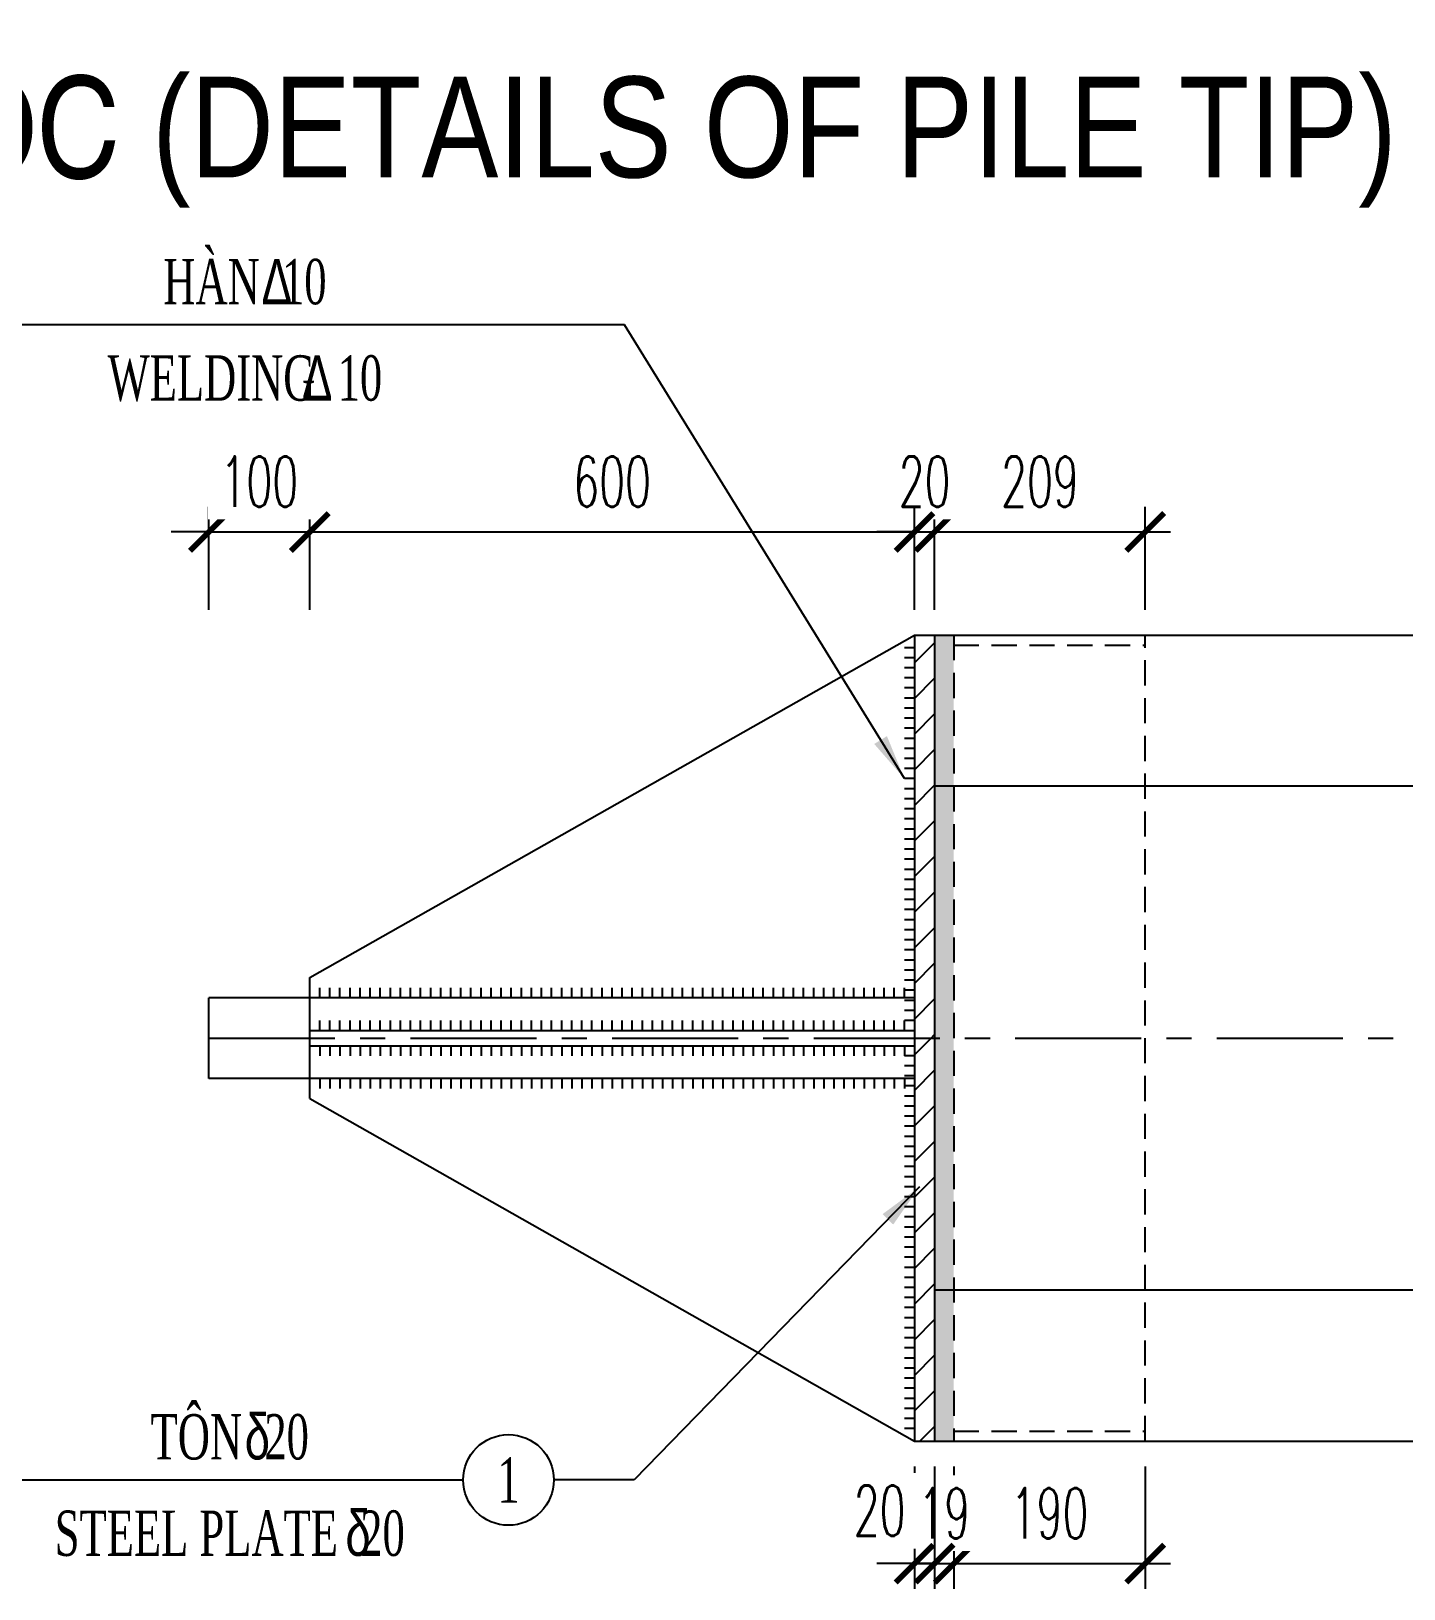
# Model space of a CAD drawing. Extents: x -687 to 808890, y -259 to 107959.
# Drawn here: x 799178 to 800540, y 84294 to 85840 of the extents above; entities that cross this region are included whole.
import ezdxf
from ezdxf.enums import TextEntityAlignment as Align

# ---------------------------------------------------------------- set-up
doc = ezdxf.new("R2010")
doc.units = 0
doc.header["$MEASUREMENT"] = 0
doc.header["$PDMODE"] = 3
doc.linetypes.add('CENTER', pattern=[2, 1.25, -0.25, 0.25, -0.25])
doc.linetypes.add('HIDDEN', pattern=[0.375, 0.25, -0.125])
doc.layers.get('0').update_dxf_attribs({"color": 3, "linetype": 'CONTINUOUS'})
doc.layers.get('DEFPOINTS').update_dxf_attribs({"linetype": 'CONTINUOUS'})
for name, color, linetype in [('Han', 7, 'CONTINUOUS'), ('Hatch', 5, 'CONTINUOUS'), ('Hidden', 4, 'HIDDEN'), ('Kich thuoc', 4, 'CONTINUOUS'), ('Text', 3, 'CONTINUOUS'), ('Thep dai', 6, 'CONTINUOUS'), ('Tim', 8, 'CENTER')]:
    doc.layers.add(name, color=color, linetype=linetype)
doc.styles.add('Kichthuoc', font='romans.shx', dxfattribs={"width": 0.6})
doc.styles.get("Standard").update_dxf_attribs({"font": 'vntimeh.shx', "width": 0.65})
doc.styles.add('SYMBOL', font='greeks.shx', dxfattribs={"width": 0.8})
doc.styles.add('Ten', font='Vharialn.ttf')
doc.dimstyles.new('Dim 250', dxfattribs={"dimscale": 250, "dimtxt": 0.2, "dimasz": 0.15, "dimexe": 0.1, "dimexo": 0.1, "dimgap": 0.1, "dimtad": 1, "dimdec": 0, "dimlfac": -1, "dimzin": 0, "dimdsep": 46, "dimtxsty": 'Kichthuoc', "dimblk": 'ARCHTICK', "dimcen": 0.1, "dimdle": 0.1, "dimclrd": 4, "dimclre": 4, "dimclrt": 3, "dimadec": 0, "dimazin": 0, "dimtfac": 1, "dimtdec": 0, "dimtix": 1, "dimtmove": 2, "dimatfit": 3, "dimfxl": 1, "dimtfill": 1, "dimtolj": 1, "dimtzin": 0, "dimarcsym": 0})
doc.dimstyles.new('Le 250', dxfattribs={"dimscale": 250, "dimtxt": 0.22, "dimasz": 0.18, "dimexe": 0.1, "dimexo": 0.2, "dimgap": 0.1, "dimtad": 1, "dimdec": 0, "dimzin": 0, "dimdsep": 46, "dimtxsty": 'Kichthuoc', "dimblk": 'ARCHTICK', "dimcen": 0, "dimdle": 0.1, "dimclrd": 2, "dimclre": 2, "dimclrt": 256, "dimadec": 0, "dimazin": 0, "dimtfac": 1, "dimtdec": 0, "dimtix": 1, "dimtmove": 2, "dimatfit": 3, "dimfxl": 1, "dimtolj": 1, "dimtzin": 0, "dimarcsym": 0})
pattern_1 = [(45, (31162.6274655438, -19245.58803446224), (-17.67766952966368, 17.67766952966369), [])]

# ---------------------------------------------------------------- blocks, each defined once
blk = doc.blocks.new('_ArchTick')
at = {"color": 0, "linetype": 'ByBlock', "const_width": 0.15}
blk.add_lwpolyline([(-0.5, -0.5), (0.5, 0.5)], dxfattribs=at)
blk = doc.blocks.new('*D325')
at = {"layer": 'DEFPOINTS', "color": 0}
for p in [(800283.3688116124, 85343.13817543512), (800074.3688116123, 85240.83747509144), (800283.3688116124, 85240.83747509144)]:
    blk.add_point(p, dxfattribs=at)
at = {"layer": 'Kich thuoc', "color": 4, "lineweight": -2}
for p, q in [((800074.3688116123, 85265.83747509144), (800074.3688116123, 85368.13817543515)), ((800283.3688116124, 85265.83747509144), (800283.3688116124, 85368.13817543515)), ((800049.3688116123, 85343.13817543512), (800308.3688116124, 85343.13817543512))]:
    blk.add_line(p, q, dxfattribs=at)
at = {"layer": 'Kich thuoc', "color": 4, "lineweight": -2, "xscale": 37.5, "yscale": 37.5, "zscale": 37.5, "rotation": 180}
blk.add_blockref('_ArchTick', (800074.3688116123, 85343.13817543512), dxfattribs=at)
at = {"layer": 'Kich thuoc', "color": 4, "lineweight": -2, "xscale": 37.5, "yscale": 37.5, "zscale": 37.5}
blk.add_blockref('_ArchTick', (800283.3688116124, 85343.13817543512), dxfattribs=at)
at = {"layer": 'Kich thuoc', "color": 3, "insert": (800178.8688116123, 85393.13817543513), "char_height": 50, "attachment_point": 5, "style": 'Kichthuoc', "bg_fill": 3, "box_fill_scale": 1.25, "bg_fill_color": 9, "bg_fill_true_color": 13158600, "bg_fill_transparency": 4192524}
blk.add_mtext('\\A1;209', dxfattribs=at)
blk = doc.blocks.new('*D326')
at = {"layer": 'DEFPOINTS', "color": 0}
for p in [(800093.3688116123, 84440.83747509144), (800283.3688116124, 84440.83747509144), (800283.3688116124, 84319.27024029549)]:
    blk.add_point(p, dxfattribs=at)
at = {"layer": 'Kich thuoc', "color": 4, "lineweight": -2}
for p, q in [((800093.3688116123, 84415.83747509144), (800093.3688116123, 84294.27024029547)), ((800283.3688116124, 84415.83747509144), (800283.3688116124, 84294.27024029547)), ((800068.3688116123, 84319.27024029549), (800308.3688116124, 84319.27024029549))]:
    blk.add_line(p, q, dxfattribs=at)
at = {"layer": 'Kich thuoc', "color": 4, "lineweight": -2, "xscale": 37.5, "yscale": 37.5, "zscale": 37.5, "rotation": 180}
blk.add_blockref('_ArchTick', (800093.3688116123, 84319.27024029549), dxfattribs=at)
at = {"layer": 'Kich thuoc', "color": 4, "lineweight": -2, "xscale": 37.5, "yscale": 37.5, "zscale": 37.5}
blk.add_blockref('_ArchTick', (800283.3688116124, 84319.27024029549), dxfattribs=at)
at = {"layer": 'Kich thuoc', "color": 3, "insert": (800188.3688116123, 84369.27024029547), "char_height": 50, "attachment_point": 5, "style": 'Kichthuoc', "bg_fill": 3, "box_fill_scale": 1.25, "bg_fill_color": 9, "bg_fill_true_color": 13158600, "bg_fill_transparency": 3557920}
blk.add_mtext('\\A1;190', dxfattribs=at)
blk = doc.blocks.new('*D327')
at = {"layer": 'DEFPOINTS', "color": 0}
for p in [(800074.3688116123, 84440.83747509099), (800093.3688116123, 84440.83747509144), (800093.3688116123, 84319.27024029549)]:
    blk.add_point(p, dxfattribs=at)
at = {"layer": 'Kich thuoc', "color": 4, "lineweight": -2}
for p, q in [((800074.3688116123, 84415.83747509099), (800074.3688116123, 84294.27024029547)), ((800093.3688116123, 84415.83747509144), (800093.3688116123, 84294.27024029547)), ((800074.3688116123, 84319.27024029549), (800036.8688116124, 84319.27024029549)), ((800074.3688116123, 84319.27024029549), (800093.3688116123, 84319.27024029549)), ((800093.3688116123, 84319.27024029549), (800130.8688116123, 84319.27024029549))]:
    blk.add_line(p, q, dxfattribs=at)
at = {"layer": 'Kich thuoc', "color": 4, "lineweight": -2, "xscale": 37.5, "yscale": 37.5, "zscale": 37.5}
blk.add_blockref('_ArchTick', (800074.3688116123, 84319.27024029549), dxfattribs=at)
at = {"layer": 'Kich thuoc', "color": 4, "lineweight": -2, "xscale": 37.5, "yscale": 37.5, "zscale": 37.5, "rotation": 180}
blk.add_blockref('_ArchTick', (800093.3688116123, 84319.27024029549), dxfattribs=at)
at = {"layer": 'Kich thuoc', "color": 3, "insert": (800083.8688116123, 84369.27024029547), "char_height": 50, "attachment_point": 5, "style": 'Kichthuoc', "bg_fill": 3, "box_fill_scale": 1.25, "bg_fill_color": 9, "bg_fill_true_color": 13158600, "bg_fill_transparency": 11732736}
blk.add_mtext('\\A1;19', dxfattribs=at)
blk = doc.blocks.new('*D328')
at = {"layer": 'DEFPOINTS', "color": 0}
for p in [(800054.3688116124, 84440.83747509097), (800074.3688116123, 84440.83747509099), (800074.3688116123, 84319.27024029549)]:
    blk.add_point(p, dxfattribs=at)
at = {"layer": 'Kich thuoc', "color": 4, "lineweight": -2}
for p, q in [((800054.3688116124, 84415.83747509097), (800054.3688116124, 84294.27024029547)), ((800074.3688116123, 84415.83747509099), (800074.3688116123, 84294.27024029547)), ((800054.3688116124, 84319.27024029549), (800016.8688116124, 84319.27024029549)), ((800054.3688116124, 84319.27024029549), (800074.3688116123, 84319.27024029549)), ((800074.3688116123, 84319.27024029549), (800111.8688116123, 84319.27024029549))]:
    blk.add_line(p, q, dxfattribs=at)
at = {"layer": 'Kich thuoc', "color": 3, "insert": (800019.801087412, 84371.7702402955), "char_height": 50, "attachment_point": 5, "style": 'Kichthuoc', "bg_fill": 3, "box_fill_scale": 1.25, "bg_fill_color": 9, "bg_fill_true_color": 13158600, "bg_fill_transparency": 4195504}
blk.add_mtext('\\A1;20', dxfattribs=at)
at = {"layer": 'Kich thuoc', "color": 4, "lineweight": -2, "xscale": 37.5, "yscale": 37.5, "zscale": 37.5}
blk.add_blockref('_ArchTick', (800054.3688116124, 84319.27024029549), dxfattribs=at)
at = {"layer": 'Kich thuoc', "color": 4, "lineweight": -2, "xscale": 37.5, "yscale": 37.5, "zscale": 37.5, "rotation": 180}
blk.add_blockref('_ArchTick', (800074.3688116123, 84319.27024029549), dxfattribs=at)
blk = doc.blocks.new('*D329')
at = {"layer": 'DEFPOINTS', "color": 0}
for p in [(800074.3688116123, 85343.13817543512), (800054.3688116126, 85240.83747509145), (800074.3688116123, 85240.83747509144)]:
    blk.add_point(p, dxfattribs=at)
at = {"layer": 'Kich thuoc', "color": 4, "lineweight": -2}
for p, q in [((800054.3688116126, 85265.83747509144), (800054.3688116126, 85368.13817543515)), ((800074.3688116123, 85265.83747509144), (800074.3688116123, 85368.13817543515)), ((800054.3688116126, 85343.13817543512), (800016.8688116124, 85343.13817543512)), ((800054.3688116126, 85343.13817543512), (800074.3688116123, 85343.13817543512)), ((800074.3688116123, 85343.13817543512), (800111.8688116123, 85343.13817543512))]:
    blk.add_line(p, q, dxfattribs=at)
at = {"layer": 'Kich thuoc', "color": 4, "lineweight": -2, "xscale": 37.5, "yscale": 37.5, "zscale": 37.5}
blk.add_blockref('_ArchTick', (800054.3688116126, 85343.13817543512), dxfattribs=at)
at = {"layer": 'Kich thuoc', "color": 4, "lineweight": -2, "xscale": 37.5, "yscale": 37.5, "zscale": 37.5, "rotation": 180}
blk.add_blockref('_ArchTick', (800074.3688116123, 85343.13817543512), dxfattribs=at)
at = {"layer": 'Kich thuoc', "color": 3, "insert": (800064.3688116124, 85393.13817543513), "char_height": 50, "attachment_point": 5, "style": 'Kichthuoc', "bg_fill": 3, "box_fill_scale": 1.25, "bg_fill_color": 9, "bg_fill_true_color": 13158600, "bg_fill_transparency": 11732736}
blk.add_mtext('\\A1;20', dxfattribs=at)
blk = doc.blocks.new('*D330')
at = {"layer": 'DEFPOINTS', "color": 0}
for p in [(800054.3688116126, 85343.13817543512), (799454.3688116124, 85240.83747509145), (800054.3688116126, 85240.83747509145)]:
    blk.add_point(p, dxfattribs=at)
at = {"layer": 'Kich thuoc', "color": 4, "lineweight": -2}
for p, q in [((799454.3688116124, 85265.83747509144), (799454.3688116124, 85368.13817543515)), ((800054.3688116126, 85265.83747509144), (800054.3688116126, 85368.13817543515)), ((799429.3688116124, 85343.13817543512), (800079.3688116125, 85343.13817543512))]:
    blk.add_line(p, q, dxfattribs=at)
at = {"layer": 'Kich thuoc', "color": 4, "lineweight": -2, "xscale": 37.5, "yscale": 37.5, "zscale": 37.5, "rotation": 180}
blk.add_blockref('_ArchTick', (799454.3688116124, 85343.13817543512), dxfattribs=at)
at = {"layer": 'Kich thuoc', "color": 4, "lineweight": -2, "xscale": 37.5, "yscale": 37.5, "zscale": 37.5}
blk.add_blockref('_ArchTick', (800054.3688116126, 85343.13817543512), dxfattribs=at)
at = {"layer": 'Kich thuoc', "color": 3, "insert": (799754.3688116126, 85393.13817543513), "char_height": 50, "attachment_point": 5, "style": 'Kichthuoc', "bg_fill": 3, "box_fill_scale": 1.25, "bg_fill_color": 9, "bg_fill_true_color": 13158600, "bg_fill_transparency": 11732736}
blk.add_mtext('\\A1;600', dxfattribs=at)
blk = doc.blocks.new('*D331')
at = {"layer": 'DEFPOINTS', "color": 0}
for p in [(799454.3688116124, 85343.13817543512), (799354.3688116123, 85240.83747509145), (799454.3688116124, 85240.83747509145)]:
    blk.add_point(p, dxfattribs=at)
at = {"layer": 'Kich thuoc', "color": 4, "lineweight": -2}
for p, q in [((799354.3688116123, 85265.83747509144), (799354.3688116123, 85368.13817543515)), ((799454.3688116124, 85265.83747509144), (799454.3688116124, 85368.13817543515)), ((799354.3688116123, 85343.13817543512), (799316.8688116124, 85343.13817543512)), ((799354.3688116123, 85343.13817543512), (799454.3688116124, 85343.13817543512)), ((799454.3688116124, 85343.13817543512), (799491.8688116124, 85343.13817543512))]:
    blk.add_line(p, q, dxfattribs=at)
at = {"layer": 'Kich thuoc', "color": 4, "lineweight": -2, "xscale": 37.5, "yscale": 37.5, "zscale": 37.5}
blk.add_blockref('_ArchTick', (799354.3688116123, 85343.13817543512), dxfattribs=at)
at = {"layer": 'Kich thuoc', "color": 4, "lineweight": -2, "xscale": 37.5, "yscale": 37.5, "zscale": 37.5, "rotation": 180}
blk.add_blockref('_ArchTick', (799454.3688116124, 85343.13817543512), dxfattribs=at)
at = {"layer": 'Kich thuoc', "color": 3, "insert": (799404.3688116125, 85393.13817543513), "char_height": 50, "attachment_point": 5, "style": 'Kichthuoc', "bg_fill": 3, "box_fill_scale": 1.25, "bg_fill_color": 9, "bg_fill_true_color": 13158600, "bg_fill_transparency": 8900492}
blk.add_mtext('\\A1;100', dxfattribs=at)

msp = doc.modelspace()

# ---------------------------------------------------------------- linework, layer by layer
msp.add_line((799454.3688116124, 84780.8374750914), (799454.3688116121, 84900.83747509141))
at = {"layer": 'Han'}
for p, q in [((800054.3688116119, 85228.33747509164), (800044.3688116117, 85228.33747509164)), ((800054.3688116119, 85218.33747509163), (800044.3688116117, 85218.33747509163)), ((800054.3688116119, 85208.33747509163), (800044.3688116117, 85208.33747509163)), ((800054.3688116119, 85198.33747509163), (800044.3688116117, 85198.33747509163)), ((800054.3688116119, 85188.33747509163), (800044.3688116117, 85188.33747509163)), ((800054.3688116119, 85178.33747509163), (800044.3688116117, 85178.33747509163)), ((800054.3688116119, 85168.33747509163), (800044.3688116117, 85168.33747509163)), ((800054.3688116119, 85158.33747509163), (800044.3688116117, 85158.33747509163)), ((800054.3688116119, 85148.33747509163), (800044.3688116117, 85148.33747509163)), ((800054.3688116119, 85138.33747509163), (800044.3688116117, 85138.33747509163)), ((800054.3688116119, 85128.3374750916), (800044.3688116117, 85128.3374750916)), ((800054.3688116119, 85118.33747509161), (800044.3688116117, 85118.33747509161)), ((800054.3688116119, 85108.33747509161), (800044.3688116117, 85108.33747509161)), ((800054.3688116119, 85098.3374750916), (800044.3688116117, 85098.3374750916)), ((800054.3688116119, 85088.33747509161), (800044.3688116117, 85088.33747509161)), ((800054.3688116119, 85078.33747509161), (800044.3688116117, 85078.33747509161)), ((800054.3688116119, 85068.33747509163), (800044.3688116117, 85068.33747509163)), ((800054.3688116119, 85058.33747509161), (800044.3688116117, 85058.33747509161)), ((800054.3688116119, 85048.33747509161), (800044.3688116117, 85048.33747509161)), ((800054.3688116119, 85038.33747509163), (800044.3688116117, 85038.33747509163)), ((800054.3688116119, 85028.33747509161), (800044.3688116117, 85028.33747509161)), ((800054.3688116119, 85018.33747509161), (800044.3688116117, 85018.33747509161)), ((800054.3688116119, 85008.33747509163), (800044.3688116117, 85008.33747509163)), ((800054.3688116119, 84998.3374750916), (800044.3688116117, 84998.3374750916)), ((800054.3688116119, 84988.33747509161), (800044.3688116117, 84988.33747509161)), ((800054.3688116119, 84978.33747509163), (800044.3688116117, 84978.33747509163)), ((800054.3688116119, 84968.3374750916), (800044.3688116117, 84968.3374750916)), ((800054.3688116119, 84958.33747509161), (800044.3688116117, 84958.33747509161)), ((800054.3688116119, 84948.33747509161), (800044.3688116117, 84948.33747509161)), ((800054.3688116119, 84938.3374750916), (800044.3688116117, 84938.3374750916)), ((800054.3688116119, 84928.33747509161), (800044.3688116117, 84928.33747509161)), ((800054.3688116119, 84918.33747509161), (800044.3688116117, 84918.33747509161)), ((800054.3688116119, 84908.33747509163), (800044.3688116117, 84908.33747509163)), ((799464.3688116124, 84880.83747509097), (799464.3688116124, 84890.83747509097)), ((799464.3688116124, 84880.83747509097), (799464.3688116124, 84890.83747509097)), ((799474.3688116123, 84880.83747509107), (799474.3688116123, 84890.83747509109)), ((799474.3688116123, 84880.83747509097), (799474.3688116123, 84890.83747509097)), ((799484.3688116123, 84880.83747509107), (799484.3688116123, 84890.83747509109)), ((799494.3688116125, 84880.83747509107), (799494.3688116125, 84890.83747509109)), ((799504.3688116123, 84880.83747509107), (799504.3688116123, 84890.83747509109)), ((799514.3688116123, 84880.83747509107), (799514.3688116123, 84890.83747509109)), ((799524.3688116125, 84880.83747509107), (799524.3688116125, 84890.83747509109)), ((799534.3688116123, 84880.83747509107), (799534.3688116123, 84890.83747509109)), ((799544.3688116123, 84880.8374750912), (799544.3688116123, 84890.8374750912)), ((799554.3688116123, 84880.8374750912), (799554.3688116123, 84890.8374750912)), ((799564.3688116124, 84880.8374750912), (799564.3688116124, 84890.8374750912)), ((799574.3688116123, 84880.8374750912), (799574.3688116123, 84890.8374750912)), ((799584.3688116123, 84880.8374750912), (799584.3688116123, 84890.8374750912)), ((799594.3688116124, 84880.8374750912), (799594.3688116124, 84890.8374750912)), ((799604.3688116123, 84880.8374750912), (799604.3688116123, 84890.8374750912)), ((799614.3688116124, 84880.83747509134), (799614.3688116124, 84890.83747509132)), ((799624.3688116123, 84880.83747509134), (799624.3688116123, 84890.83747509132)), ((799634.3688116124, 84880.83747509134), (799634.3688116124, 84890.83747509132)), ((799644.3688116123, 84880.83747509134), (799644.3688116123, 84890.83747509132)), ((799654.3688116123, 84880.83747509134), (799654.3688116123, 84890.83747509132)), ((799664.3688116124, 84880.83747509134), (799664.3688116124, 84890.83747509132)), ((799674.3688116123, 84880.83747509134), (799674.3688116123, 84890.83747509132)), ((799684.3688116123, 84880.83747509144), (799684.3688116123, 84890.83747509144)), ((799694.3688116123, 84880.83747509144), (799694.3688116123, 84890.83747509144)), ((799704.3688116123, 84880.83747509144), (799704.3688116123, 84890.83747509144)), ((799714.3688116123, 84880.83747509144), (799714.3688116123, 84890.83747509144)), ((799724.3688116123, 84880.83747509144), (799724.3688116123, 84890.83747509144)), ((799734.3688116123, 84880.83747509144), (799734.3688116123, 84890.83747509144)), ((799744.3688116123, 84880.83747509144), (799744.3688116123, 84890.83747509144)), ((799754.3688116123, 84880.83747509155), (799754.3688116123, 84890.83747509155)), ((799764.3688116124, 84880.83747509155), (799764.3688116124, 84890.83747509155)), ((799774.3688116123, 84880.83747509155), (799774.3688116123, 84890.83747509155)), ((799784.3688116123, 84880.83747509155), (799784.3688116123, 84890.83747509155)), ((799794.3688116123, 84880.83747509155), (799794.3688116123, 84890.83747509155)), ((799804.3688116124, 84880.83747509155), (799804.3688116124, 84890.83747509155)), ((799814.3688116123, 84880.83747509155), (799814.3688116123, 84890.83747509155)), ((799824.3688116123, 84880.83747509167), (799824.3688116123, 84890.83747509168)), ((799834.3688116123, 84880.83747509167), (799834.3688116123, 84890.83747509168)), ((799844.3688116124, 84880.83747509167), (799844.3688116124, 84890.83747509168)), ((799854.3688116123, 84880.83747509167), (799854.3688116123, 84890.83747509168)), ((799864.3688116123, 84880.83747509167), (799864.3688116123, 84890.83747509168)), ((799874.3688116125, 84880.83747509167), (799874.3688116125, 84890.83747509168)), ((799884.3688116124, 84880.83747509167), (799884.3688116124, 84890.83747509168)), ((799894.3688116123, 84880.83747509179), (799894.3688116123, 84890.83747509179)), ((799904.3688116123, 84880.83747509179), (799904.3688116123, 84890.83747509179)), ((799914.3688116124, 84880.83747509179), (799914.3688116124, 84890.83747509179)), ((799924.3688116123, 84880.83747509179), (799924.3688116123, 84890.83747509179)), ((799934.3688116123, 84880.83747509179), (799934.3688116123, 84890.83747509179)), ((799944.3688116123, 84880.83747509179), (799944.3688116123, 84890.83747509179)), ((799954.3688116123, 84880.83747509179), (799954.3688116123, 84890.83747509179)), ((799964.3688116123, 84880.8374750919), (799964.3688116123, 84890.8374750919)), ((799974.3688116123, 84880.8374750919), (799974.3688116123, 84890.8374750919)), ((799984.3688116124, 84880.8374750919), (799984.3688116124, 84890.8374750919)), ((799994.3688116123, 84880.8374750919), (799994.3688116123, 84890.8374750919)), ((800004.3688116123, 84880.8374750919), (800004.3688116123, 84890.8374750919)), ((800014.3688116123, 84880.8374750919), (800014.3688116123, 84890.8374750919)), ((800024.3688116123, 84880.8374750919), (800024.3688116123, 84890.8374750919)), ((800034.3688116123, 84880.8374750919), (800034.3688116123, 84890.8374750919)), ((800054.3688116119, 84898.33747509161), (800044.3688116117, 84898.33747509161)), ((800044.3688116124, 84880.8374750919), (800044.3688116124, 84890.8374750919)), ((800054.3688116119, 84888.33747509161), (800044.3688116117, 84888.33747509161)), ((800054.3688116119, 84878.33747509163), (800044.3688116117, 84878.33747509163)), ((799464.3688116124, 84848.33747509099), (799464.3688116124, 84858.33747509099)), ((799464.3688116124, 84848.33747509099), (799464.3688116124, 84858.33747509099)), ((799474.3688116123, 84848.33747509099), (799474.3688116123, 84858.33747509099)), ((799474.3688116123, 84848.3374750911), (799474.3688116123, 84858.3374750911)), ((799484.3688116123, 84848.3374750911), (799484.3688116123, 84858.3374750911)), ((799494.3688116125, 84848.3374750911), (799494.3688116125, 84858.3374750911)), ((799504.3688116123, 84848.3374750911), (799504.3688116123, 84858.3374750911)), ((799514.3688116123, 84848.3374750911), (799514.3688116123, 84858.3374750911)), ((799524.3688116125, 84848.3374750911), (799524.3688116125, 84858.3374750911)), ((799534.3688116123, 84848.3374750911), (799534.3688116123, 84858.3374750911)), ((799544.3688116123, 84848.33747509123), (799544.3688116123, 84858.33747509122)), ((799554.3688116123, 84848.33747509123), (799554.3688116123, 84858.33747509122)), ((799564.3688116124, 84848.33747509123), (799564.3688116124, 84858.33747509122)), ((799574.3688116123, 84848.33747509123), (799574.3688116123, 84858.33747509122)), ((799584.3688116123, 84848.33747509123), (799584.3688116123, 84858.33747509122)), ((799594.3688116124, 84848.33747509123), (799594.3688116124, 84858.33747509122)), ((799604.3688116123, 84848.33747509123), (799604.3688116123, 84858.33747509122)), ((799614.3688116124, 84848.33747509134), (799614.3688116124, 84858.33747509134)), ((799624.3688116123, 84848.33747509134), (799624.3688116123, 84858.33747509134)), ((799634.3688116124, 84848.33747509134), (799634.3688116124, 84858.33747509134)), ((799644.3688116123, 84848.33747509134), (799644.3688116123, 84858.33747509134)), ((799654.3688116123, 84848.33747509134), (799654.3688116123, 84858.33747509134)), ((799664.3688116124, 84848.33747509134), (799664.3688116124, 84858.33747509134)), ((799674.3688116123, 84848.33747509134), (799674.3688116123, 84858.33747509134)), ((799684.3688116123, 84848.33747509147), (799684.3688116123, 84858.33747509145)), ((799694.3688116123, 84848.33747509147), (799694.3688116123, 84858.33747509145)), ((799704.3688116123, 84848.33747509147), (799704.3688116123, 84858.33747509145)), ((799714.3688116123, 84848.33747509147), (799714.3688116123, 84858.33747509145)), ((799724.3688116123, 84848.33747509147), (799724.3688116123, 84858.33747509145)), ((799734.3688116123, 84848.33747509147), (799734.3688116123, 84858.33747509145)), ((799744.3688116123, 84848.33747509147), (799744.3688116123, 84858.33747509145)), ((799754.3688116123, 84848.33747509155), (799754.3688116123, 84858.33747509158)), ((799764.3688116124, 84848.33747509155), (799764.3688116124, 84858.33747509158)), ((799774.3688116123, 84848.33747509155), (799774.3688116123, 84858.33747509158)), ((799784.3688116123, 84848.33747509155), (799784.3688116123, 84858.33747509158)), ((799794.3688116123, 84848.33747509155), (799794.3688116123, 84858.33747509158)), ((799804.3688116124, 84848.33747509155), (799804.3688116124, 84858.33747509158)), ((799814.3688116123, 84848.33747509155), (799814.3688116123, 84858.33747509158)), ((799824.3688116123, 84848.33747509168), (799824.3688116123, 84858.33747509168)), ((799834.3688116123, 84848.33747509168), (799834.3688116123, 84858.33747509168)), ((799844.3688116124, 84848.33747509168), (799844.3688116124, 84858.33747509168)), ((799854.3688116123, 84848.33747509168), (799854.3688116123, 84858.33747509168)), ((799864.3688116123, 84848.33747509168), (799864.3688116123, 84858.33747509168)), ((799874.3688116125, 84848.33747509168), (799874.3688116125, 84858.33747509168)), ((799884.3688116124, 84848.33747509168), (799884.3688116124, 84858.33747509168)), ((799894.3688116123, 84848.33747509179), (799894.3688116123, 84858.33747509182)), ((799904.3688116123, 84848.33747509179), (799904.3688116123, 84858.33747509182)), ((799914.3688116124, 84848.33747509179), (799914.3688116124, 84858.33747509182)), ((799924.3688116123, 84848.33747509179), (799924.3688116123, 84858.33747509182)), ((799934.3688116123, 84848.33747509179), (799934.3688116123, 84858.33747509182)), ((799944.3688116123, 84848.33747509179), (799944.3688116123, 84858.33747509182)), ((799954.3688116123, 84848.33747509179), (799954.3688116123, 84858.33747509182)), ((799964.3688116123, 84848.33747509192), (799964.3688116123, 84858.3374750919)), ((799974.3688116123, 84848.33747509192), (799974.3688116123, 84858.3374750919)), ((799984.3688116124, 84848.33747509192), (799984.3688116124, 84858.3374750919)), ((799994.3688116123, 84848.33747509192), (799994.3688116123, 84858.3374750919)), ((800004.3688116123, 84848.33747509192), (800004.3688116123, 84858.3374750919)), ((800014.3688116123, 84848.33747509192), (800014.3688116123, 84858.3374750919)), ((800024.3688116123, 84848.33747509192), (800024.3688116123, 84858.3374750919)), ((800034.3688116123, 84848.33747509192), (800034.3688116123, 84858.3374750919)), ((800054.3688116119, 84868.33747509161), (800044.3688116117, 84868.33747509161)), ((800054.3688116119, 84858.33747509161), (800044.3688116117, 84858.33747509161)), ((800044.3688116124, 84848.33747509192), (800044.3688116124, 84858.3374750919)), ((799464.3688116124, 84833.33747509011), (799464.3688116124, 84823.33747509013)), ((799464.3688116124, 84833.33747509016), (799464.3688116124, 84823.33747509016)), ((799474.3688116123, 84833.33747509014), (799474.3688116123, 84823.33747509016)), ((799474.3688116123, 84833.33747509019), (799474.3688116123, 84823.33747509017)), ((799484.3688116123, 84833.33747509019), (799484.3688116123, 84823.33747509019)), ((799494.3688116125, 84833.3374750902), (799494.3688116125, 84823.3374750902)), ((799504.3688116123, 84833.33747509021), (799504.3688116123, 84823.33747509021)), ((799514.3688116123, 84833.33747509024), (799514.3688116123, 84823.33747509024)), ((799524.3688116125, 84833.33747509027), (799524.3688116125, 84823.33747509024)), ((799534.3688116123, 84833.33747509027), (799534.3688116123, 84823.33747509027)), ((799544.3688116123, 84833.33747509027), (799544.3688116123, 84823.33747509029)), ((799554.3688116123, 84833.3374750903), (799554.3688116123, 84823.33747509032)), ((799564.3688116124, 84833.33747509032), (799564.3688116124, 84823.33747509032)), ((799574.3688116123, 84833.33747509035), (799574.3688116123, 84823.33747509033)), ((799584.3688116123, 84833.33747509036), (799584.3688116123, 84823.33747509036)), ((799594.3688116124, 84833.33747509037), (799594.3688116124, 84823.33747509037)), ((799604.3688116123, 84833.33747509039), (799604.3688116123, 84823.3374750904)), ((799614.3688116124, 84833.3374750904), (799614.3688116124, 84823.3374750904)), ((799624.3688116123, 84833.33747509043), (799624.3688116123, 84823.3374750904)), ((799634.3688116124, 84833.33747509043), (799634.3688116124, 84823.33747509043)), ((799644.3688116123, 84833.33747509043), (799644.3688116123, 84823.33747509045)), ((799654.3688116123, 84833.33747509048), (799654.3688116123, 84823.33747509048)), ((799664.3688116124, 84833.3374750905), (799664.3688116124, 84823.33747509049)), ((799674.3688116123, 84833.3374750905), (799674.3688116123, 84823.3374750905)), ((799684.3688116123, 84833.33747509052), (799684.3688116123, 84823.33747509052)), ((799694.3688116123, 84833.33747509054), (799694.3688116123, 84823.33747509054)), ((799704.3688116123, 84833.33747509055), (799704.3688116123, 84823.33747509056)), ((799714.3688116123, 84833.33747509056), (799714.3688116123, 84823.33747509056)), ((799724.3688116123, 84833.3374750906), (799724.3688116123, 84823.3374750906)), ((799734.3688116123, 84833.3374750906), (799734.3688116123, 84823.33747509061)), ((799744.3688116123, 84833.33747509062), (799744.3688116123, 84823.33747509064)), ((799754.3688116123, 84833.33747509064), (799754.3688116123, 84823.33747509064)), ((799764.3688116124, 84833.33747509067), (799764.3688116124, 84823.33747509064)), ((799774.3688116123, 84833.33747509067), (799774.3688116123, 84823.33747509067)), ((799784.3688116123, 84833.33747509067), (799784.3688116123, 84823.33747509068)), ((799794.3688116123, 84833.33747509071), (799794.3688116123, 84823.33747509072)), ((799804.3688116124, 84833.33747509072), (799804.3688116124, 84823.33747509072)), ((799814.3688116123, 84833.33747509075), (799814.3688116123, 84823.33747509072)), ((799824.3688116123, 84833.33747509075), (799824.3688116123, 84823.33747509075)), ((799834.3688116123, 84833.33747509075), (799834.3688116123, 84823.33747509077)), ((799844.3688116124, 84833.33747509078), (799844.3688116124, 84823.3374750908)), ((799854.3688116123, 84833.3374750908), (799854.3688116123, 84823.3374750908)), ((799864.3688116123, 84833.33747509083), (799864.3688116123, 84823.33747509083)), ((799874.3688116125, 84833.33747509083), (799874.3688116125, 84823.33747509084)), ((799884.3688116124, 84833.33747509086), (799884.3688116124, 84823.33747509086)), ((799894.3688116123, 84833.33747509087), (799894.3688116123, 84823.33747509088)), ((799904.3688116123, 84833.33747509088), (799904.3688116123, 84823.33747509088)), ((799914.3688116124, 84833.33747509091), (799914.3688116124, 84823.33747509088)), ((799924.3688116123, 84833.33747509091), (799924.3688116123, 84823.33747509091)), ((799934.3688116123, 84833.33747509094), (799934.3688116123, 84823.33747509096)), ((799944.3688116123, 84833.33747509096), (799944.3688116123, 84823.33747509096)), ((799954.3688116123, 84833.33747509099), (799954.3688116123, 84823.33747509096)), ((799964.3688116123, 84833.33747509099), (799964.3688116123, 84823.33747509099)), ((799974.3688116123, 84833.33747509099), (799974.3688116123, 84823.337475091)), ((799984.3688116124, 84833.33747509102), (799984.3688116124, 84823.33747509102)), ((799994.3688116123, 84833.33747509103), (799994.3688116123, 84823.33747509104)), ((800004.3688116123, 84833.33747509107), (800004.3688116123, 84823.33747509104)), ((800014.3688116123, 84833.33747509107), (800014.3688116123, 84823.33747509107)), ((800024.3688116123, 84833.33747509107), (800024.3688116123, 84823.33747509109)), ((800034.3688116123, 84833.3374750911), (800034.3688116123, 84823.33747509112)), ((800044.3688116124, 84833.33747509112), (800044.3688116124, 84823.33747509112)), ((800054.3688116119, 84823.33747509128), (800044.3688116117, 84823.33747509128)), ((800054.3688116119, 84813.33747509125), (800044.3688116117, 84813.33747509125)), ((799464.3688116124, 84800.83747509189), (799464.3688116124, 84790.83747509189)), ((799464.3688116124, 84800.83747509189), (799464.3688116124, 84790.83747509189)), ((799474.3688116123, 84800.83747509189), (799474.3688116123, 84790.83747509189)), ((799474.3688116123, 84800.83747509176), (799474.3688116123, 84790.83747509177)), ((799484.3688116123, 84800.83747509176), (799484.3688116123, 84790.83747509177)), ((799494.3688116125, 84800.83747509176), (799494.3688116125, 84790.83747509177)), ((799504.3688116123, 84800.83747509176), (799504.3688116123, 84790.83747509177)), ((799514.3688116123, 84800.83747509176), (799514.3688116123, 84790.83747509177)), ((799524.3688116125, 84800.83747509176), (799524.3688116125, 84790.83747509177)), ((799534.3688116123, 84800.83747509176), (799534.3688116123, 84790.83747509177)), ((799544.3688116123, 84800.83747509166), (799544.3688116123, 84790.83747509166)), ((799554.3688116123, 84800.83747509166), (799554.3688116123, 84790.83747509166)), ((799564.3688116124, 84800.83747509166), (799564.3688116124, 84790.83747509166)), ((799574.3688116123, 84800.83747509166), (799574.3688116123, 84790.83747509166)), ((799584.3688116123, 84800.83747509166), (799584.3688116123, 84790.83747509166)), ((799594.3688116124, 84800.83747509166), (799594.3688116124, 84790.83747509166)), ((799604.3688116123, 84800.83747509166), (799604.3688116123, 84790.83747509166)), ((799614.3688116124, 84800.83747509152), (799614.3688116124, 84790.83747509154)), ((799624.3688116123, 84800.83747509152), (799624.3688116123, 84790.83747509154)), ((799634.3688116124, 84800.83747509152), (799634.3688116124, 84790.83747509154)), ((799644.3688116123, 84800.83747509152), (799644.3688116123, 84790.83747509154)), ((799654.3688116123, 84800.83747509152), (799654.3688116123, 84790.83747509154)), ((799664.3688116124, 84800.83747509152), (799664.3688116124, 84790.83747509154)), ((799674.3688116123, 84800.83747509152), (799674.3688116123, 84790.83747509154)), ((799684.3688116123, 84800.83747509144), (799684.3688116123, 84790.83747509141)), ((799694.3688116123, 84800.83747509144), (799694.3688116123, 84790.83747509141)), ((799704.3688116123, 84800.83747509144), (799704.3688116123, 84790.83747509141)), ((799714.3688116123, 84800.83747509144), (799714.3688116123, 84790.83747509141)), ((799724.3688116123, 84800.83747509144), (799724.3688116123, 84790.83747509141)), ((799734.3688116123, 84800.83747509144), (799734.3688116123, 84790.83747509141)), ((799744.3688116123, 84800.83747509144), (799744.3688116123, 84790.83747509141)), ((799754.3688116123, 84800.8374750913), (799754.3688116123, 84790.8374750913)), ((799764.3688116124, 84800.8374750913), (799764.3688116124, 84790.8374750913)), ((799774.3688116123, 84800.8374750913), (799774.3688116123, 84790.8374750913)), ((799784.3688116123, 84800.8374750913), (799784.3688116123, 84790.8374750913)), ((799794.3688116123, 84800.8374750913), (799794.3688116123, 84790.8374750913)), ((799804.3688116124, 84800.8374750913), (799804.3688116124, 84790.8374750913)), ((799814.3688116123, 84800.8374750913), (799814.3688116123, 84790.8374750913)), ((799824.3688116123, 84800.83747509119), (799824.3688116123, 84790.83747509118)), ((799834.3688116123, 84800.83747509119), (799834.3688116123, 84790.83747509118)), ((799844.3688116124, 84800.83747509119), (799844.3688116124, 84790.83747509118)), ((799854.3688116123, 84800.83747509119), (799854.3688116123, 84790.83747509118)), ((799864.3688116123, 84800.83747509119), (799864.3688116123, 84790.83747509118)), ((799874.3688116125, 84800.83747509119), (799874.3688116125, 84790.83747509118)), ((799884.3688116124, 84800.83747509119), (799884.3688116124, 84790.83747509118)), ((799894.3688116123, 84800.83747509107), (799894.3688116123, 84790.83747509107)), ((799904.3688116123, 84800.83747509107), (799904.3688116123, 84790.83747509107)), ((799914.3688116124, 84800.83747509107), (799914.3688116124, 84790.83747509107)), ((799924.3688116123, 84800.83747509107), (799924.3688116123, 84790.83747509107)), ((799934.3688116123, 84800.83747509107), (799934.3688116123, 84790.83747509107)), ((799944.3688116123, 84800.83747509107), (799944.3688116123, 84790.83747509107)), ((799954.3688116123, 84800.83747509107), (799954.3688116123, 84790.83747509107)), ((799964.3688116123, 84800.83747509096), (799964.3688116123, 84790.83747509096)), ((799974.3688116123, 84800.83747509096), (799974.3688116123, 84790.83747509096)), ((799984.3688116124, 84800.83747509096), (799984.3688116124, 84790.83747509096)), ((799994.3688116123, 84800.83747509096), (799994.3688116123, 84790.83747509096)), ((800004.3688116123, 84800.83747509096), (800004.3688116123, 84790.83747509096)), ((800014.3688116123, 84800.83747509096), (800014.3688116123, 84790.83747509096)), ((800024.3688116123, 84800.83747509096), (800024.3688116123, 84790.83747509096)), ((800034.3688116123, 84800.83747509096), (800034.3688116123, 84790.83747509096)), ((800054.3688116119, 84803.33747509126), (800044.3688116117, 84803.33747509126)), ((800044.3688116124, 84800.83747509096), (800044.3688116124, 84790.83747509096)), ((800054.3688116119, 84793.33747509128), (800044.3688116117, 84793.33747509128)), ((800054.3688116119, 84783.33747509125), (800044.3688116117, 84783.33747509125)), ((800054.3688116119, 84773.33747509126), (800044.3688116117, 84773.33747509126)), ((800054.3688116119, 84763.33747509126), (800044.3688116117, 84763.33747509126)), ((800054.3688116119, 84753.33747509128), (800044.3688116117, 84753.33747509128)), ((800054.3688116119, 84743.33747509126), (800044.3688116117, 84743.33747509126)), ((800054.3688116119, 84733.33747509126), (800044.3688116117, 84733.33747509126)), ((800054.3688116119, 84723.33747509128), (800044.3688116117, 84723.33747509128)), ((800054.3688116119, 84713.33747509126), (800044.3688116117, 84713.33747509126)), ((800054.3688116119, 84703.33747509126), (800044.3688116117, 84703.33747509126)), ((800054.3688116119, 84693.33747509128), (800044.3688116117, 84693.33747509128)), ((800054.3688116119, 84683.33747509126), (800044.3688116117, 84683.33747509126)), ((800054.3688116119, 84673.33747509126), (800044.3688116117, 84673.33747509126)), ((800054.3688116119, 84663.33747509128), (800044.3688116117, 84663.33747509128)), ((800054.3688116119, 84653.33747509125), (800044.3688116117, 84653.33747509125)), ((800054.3688116119, 84643.33747509126), (800044.3688116117, 84643.33747509126)), ((800054.3688116119, 84633.33747509128), (800044.3688116117, 84633.33747509128)), ((800054.3688116119, 84623.33747509125), (800044.3688116117, 84623.33747509125)), ((800054.3688116119, 84613.33747509126), (800044.3688116117, 84613.33747509126)), ((800054.3688116119, 84603.33747509126), (800044.3688116117, 84603.33747509126)), ((800054.3688116119, 84593.33747509128), (800044.3688116117, 84593.33747509128)), ((800054.3688116119, 84583.33747509126), (800044.3688116117, 84583.33747509126)), ((800054.3688116119, 84573.33747509126), (800044.3688116117, 84573.33747509126)), ((800054.3688116119, 84563.33747509128), (800044.3688116117, 84563.33747509128)), ((800054.3688116119, 84553.33747509126), (800044.3688116117, 84553.33747509126)), ((800054.3688116119, 84543.33747509126), (800044.3688116117, 84543.33747509126)), ((800054.3688116119, 84533.33747509125), (800044.3688116117, 84533.33747509125)), ((800054.3688116119, 84523.33747509126), (800044.3688116117, 84523.33747509126)), ((800054.3688116119, 84513.33747509123), (800044.3688116117, 84513.33747509123)), ((800054.3688116119, 84503.33747509125), (800044.3688116117, 84503.33747509125)), ((800054.3688116119, 84493.33747509125), (800044.3688116117, 84493.33747509125)), ((800054.3688116119, 84483.33747509123), (800044.3688116117, 84483.33747509123)), ((800054.3688116119, 84473.33747509125), (800044.3688116117, 84473.33747509125)), ((800054.3688116119, 84463.33747509125), (800044.3688116117, 84463.33747509125)), ((800054.3688116119, 84453.33747509123), (800044.3688116117, 84453.33747509123))]:
    msp.add_line(p, q, dxfattribs=at)
at = {"layer": 'Hatch', "color": 9}
for p, q in [((800899.6687415658, 85090.83747509141), (800074.3688116123, 85090.83747509141)), ((800903.2708931725, 84590.83747509144), (800074.3688116123, 84590.83747509144))]:
    msp.add_line(p, q, dxfattribs=at)
at = {"layer": 'Hidden', "ltscale": 100}
for p, q in [((800093.3688116123, 85230.8374750914), (800283.3688116123, 85230.8374750914)), ((800093.3688116123, 84450.83747509144), (800283.3688116123, 84450.83747509144))]:
    msp.add_line(p, q, dxfattribs=at)
at = {"layer": 'Kich thuoc', "color": 2}
msp.add_line((799766.7116193834, 85548.80141344688), (799135.0630441956, 85548.80141344688), dxfattribs=at)
at = {"layer": 'Kich thuoc'}
for p, q in [((799454.3688116121, 84833.33747509147), (799454.3688116121, 84848.33747509147)), ((799454.3688116121, 84848.33747509147), (800054.3688116123, 84848.33747509147)), ((799454.3688116121, 84833.33747509147), (800054.3688116123, 84833.33747509147))]:
    msp.add_line(p, q, dxfattribs=at)
at = {"layer": 'Text'}
msp.add_circle((799651.583261436, 84402.32178634913), 45, dxfattribs=at)
at = {"layer": 'Thep dai'}
for p, q in [((800054.3688116123, 84880.83747509144), (799354.3688116123, 84880.83747509144)), ((799354.3688116123, 84800.83747509144), (799354.3688116123, 84880.83747509144)), ((800054.3688116123, 84800.83747509144), (799354.3688116123, 84800.83747509144))]:
    msp.add_line(p, q, dxfattribs=at)
at = {"layer": 'Tim', "ltscale": 100}
msp.add_line((799354.3688116123, 84840.83747509144), (801001.1516068336, 84840.83747509144), dxfattribs=at)

# ---------------------------------------------------------------- texts
at = {"layer": 'Text', "color": 3, "style": 'Ten'}
msp.add_text('Chi tiÕt mòi cäc (details of pile tip)', height=100, dxfattribs=at).set_placement((799397.6900758989, 85695.07582426196), align=Align.CENTER)
at = {"layer": 'Text', "width": 0.65}
for s, p in [('hµn  10', (799390.0714746114, 85569.15975521356)), ('welding  10', (799390.0714746114, 85473.4994029679)), ('t«n  20', (799375.041633155, 84422.68012811581)), ('steel plate  20', (799375.041633155, 84327.01977587013))]:
    msp.add_text(s, height=45, dxfattribs=at).set_placement(p, align=Align.CENTER)
at = {"layer": 'Text', "style": 'SYMBOL', "width": 0.75}
for s, p in [('D', (799406.5845763182, 85569.15975521356)), ('D', (799446.6472599396, 85473.4994029679)), ('d', (799389.8200157516, 84422.68012811581)), ('d', (799489.7771919454, 84327.01977587013))]:
    msp.add_text(s, height=45, dxfattribs=at).set_placement(p)
at = {"layer": 'Text', "width": 0.65}
msp.add_text('1', height=45, dxfattribs=at).set_placement((799651.583261436, 84402.32178634913), align=Align.MIDDLE)

# ---------------------------------------------------------------- dimensions: what is measured, and where the dimension line sits
at = {"layer": 'Kich thuoc'}
dim = msp.add_linear_dim(base=(800283.3688116124, 84319.27024029549), p1=(800093.3688116123, 84440.83747509144), p2=(800283.3688116124, 84440.83747509144), dimstyle='Dim 250', dxfattribs=at)
dim.commit()
dim.dimension.update_dxf_attribs({"geometry": '*D326', "text_midpoint": (800188.3688116123, 84369.27024029547)})

# ---------------------------------------------------------------- leaders
for points, override in [([(800044.3688116117, 85098.3374750916), (799766.7116193834, 85548.80141344688)], {"dimtad": 0}), ([(800059.3688116124, 84693.2294296571), (799776.388223606, 84402.32178634913), (799696.5832614359, 84402.32178634913)], {"dimgap": 0.1, "dimtad": 0}), ([(798994.6372433165, 84573.10513898922), (799091.3773767491, 84402.32178634913), (799606.5832614359, 84402.32178634913)], {"dimgap": 0.1, "dimtad": 0})]:
    msp.add_leader(points, dimstyle='Le 250', override=override, dxfattribs=at)

# ---------------------------------------------------------------- next in the draw order: dimensions: what is measured, and where the dimension line sits
for base, p1, p2, picture, middle in [((800283.3688116124, 85343.13817543512), (800074.3688116123, 85240.83747509144), (800283.3688116124, 85240.83747509144), '*D325', (800178.8688116123, 85393.13817543513)), ((800093.3688116123, 84319.27024029549), (800074.3688116123, 84440.83747509099), (800093.3688116123, 84440.83747509144), '*D327', (800083.8688116123, 84369.27024029547))]:
    dim = msp.add_linear_dim(base=base, p1=p1, p2=p2, dimstyle='Dim 250', dxfattribs=at)
    dim.commit()
    dim.dimension.update_dxf_attribs({"geometry": picture, "text_midpoint": middle})

# ---------------------------------------------------------------- next in the draw order: linework, layer by layer
msp.add_line((800054.3688116123, 85240.83747509144), (800983.1977562631, 85240.83747509144))
at = {"layer": 'Hidden', "ltscale": 100}
msp.add_line((800283.3688116124, 84440.83747509144), (800283.3688116123, 85240.83747509141), dxfattribs=at)

# ---------------------------------------------------------------- next in the draw order: dimensions: what is measured, and where the dimension line sits
at = {"layer": 'Kich thuoc'}
dim = msp.add_linear_dim(base=(800074.3688116123, 84319.27024029549), p1=(800054.3688116124, 84440.83747509097), p2=(800074.3688116123, 84440.83747509099), dimstyle='Dim 250', dxfattribs=at)
dim.commit()
dim.dimension.update_dxf_attribs({"geometry": '*D328', "text_midpoint": (800019.801087412, 84371.7702402955), "dimtype": 160})

# ---------------------------------------------------------------- next in the draw order: hatches: boundary and pattern name
at = {"layer": 'Hatch'}
h = msp.add_hatch(dxfattribs=at)
h.set_pattern_fill('ANSI31', color=256, scale=200, style=0)
h.set_pattern_definition(pattern_1)
h.paths.add_polyline_path([(800074.3688116123, 84840.8374750913), (800054.368811612, 84840.8374750913), (800054.3688116123, 84440.83747509132), (800074.3688116123, 84440.83747509132)])
h = msp.add_hatch(color=7, dxfattribs=at)
h.paths.add_polyline_path([(800093.3688116123, 84840.83747509144), (800074.3688116124, 84840.83747509144), (800074.3688116124, 84590.83747509144), (800093.368811612, 84590.83747509144)])
h.paths.add_polyline_path([(800093.3688116118, 84590.83747509144), (800074.3688116125, 84590.83747509144), (800074.3688116123, 84440.83747509144), (800093.368811612, 84440.83747509144)])

# ---------------------------------------------------------------- next in the draw order: linework, layer by layer
for p, q in [((799454.3688116121, 84780.83747509144), (800054.3688116123, 84440.83747509144)), ((800054.3688116123, 84440.83747509145), (800976.8751076016, 84440.83747509144))]:
    msp.add_line(p, q)
at = {"layer": 'Hidden', "ltscale": 100}
msp.add_line((800093.368811612, 85240.83747509144), (800093.3688116123, 84440.83747509144), dxfattribs=at)

# ---------------------------------------------------------------- next in the draw order: dimensions: what is measured, and where the dimension line sits
at = {"layer": 'Kich thuoc'}
dim = msp.add_linear_dim(base=(800074.3688116123, 85343.13817543512), p1=(800054.3688116126, 85240.83747509145), p2=(800074.3688116123, 85240.83747509144), dimstyle='Dim 250', dxfattribs=at)
dim.commit()
dim.dimension.update_dxf_attribs({"geometry": '*D329', "text_midpoint": (800064.3688116124, 85393.13817543513)})

# ---------------------------------------------------------------- next in the draw order: linework, layer by layer
for p, q in [((799454.3688116121, 84900.83747509144), (800054.368811612, 85240.83747509144)), ((800054.3688116123, 85240.83747509144), (800054.3688116124, 84440.83747509144)), ((800074.3688116123, 85240.83747509144), (800074.3688116124, 84440.83747509144))]:
    msp.add_line(p, q)

# ---------------------------------------------------------------- next in the draw order: dimensions: what is measured, and where the dimension line sits
dim = msp.add_linear_dim(base=(800054.3688116126, 85343.13817543512), p1=(799454.3688116124, 85240.83747509145), p2=(800054.3688116126, 85240.83747509145), dimstyle='Dim 250', dxfattribs=at)
dim.commit()
dim.dimension.update_dxf_attribs({"geometry": '*D330', "text_midpoint": (799754.3688116126, 85393.13817543513)})

# ---------------------------------------------------------------- next in the draw order: hatches: boundary and pattern name
at = {"layer": 'Hatch'}
h = msp.add_hatch(dxfattribs=at)
h.set_pattern_fill('ANSI31', color=256, scale=200, style=0)
h.set_pattern_definition(pattern_1)
h.paths.add_polyline_path([(800074.3688116123, 85240.83747509132), (800054.3688116119, 85240.8374750913), (800054.368811612, 84840.8374750913), (800074.3688116123, 84840.8374750913)])
h = msp.add_hatch(color=7, dxfattribs=at)
h.paths.add_polyline_path([(800093.368811612, 85240.83747509144), (800074.3688116124, 85240.83747509144), (800074.3688116124, 85090.83747509141), (800093.368811612, 85090.83747509141)])
h.paths.add_polyline_path([(800093.368811612, 85090.8374750914), (800074.3688116124, 85090.83747509142), (800074.3688116125, 84840.83747509144), (800093.3688116123, 84840.83747509144)])

# ---------------------------------------------------------------- next in the draw order: dimensions: what is measured, and where the dimension line sits
at = {"layer": 'Kich thuoc'}
dim = msp.add_linear_dim(base=(799454.3688116124, 85343.13817543512), p1=(799354.3688116123, 85240.83747509145), p2=(799454.3688116124, 85240.83747509145), dimstyle='Dim 250', dxfattribs=at)
dim.commit()
dim.dimension.update_dxf_attribs({"geometry": '*D331', "text_midpoint": (799404.3688116125, 85393.13817543513)})

doc.saveas('drawing.dxf')
